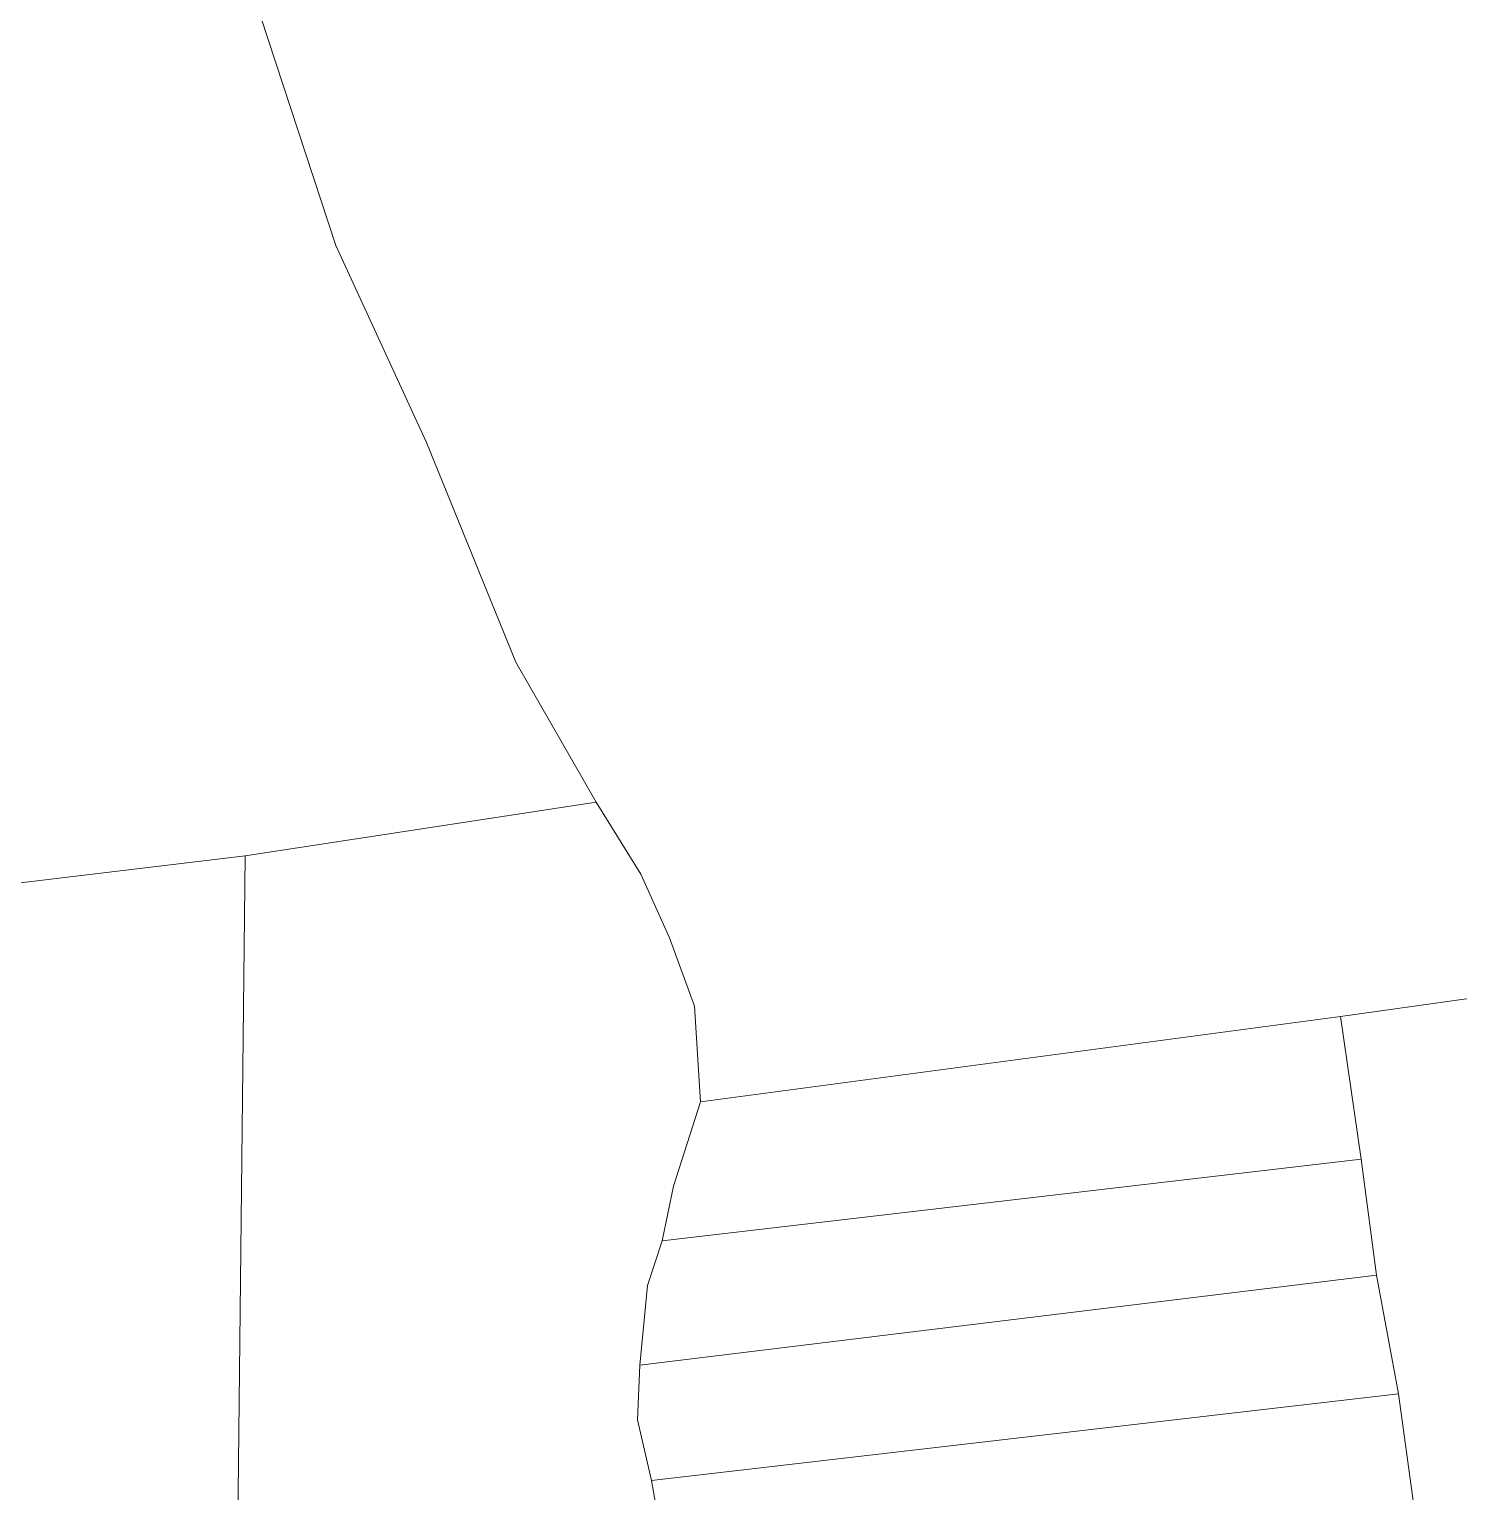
# Model space of a CAD drawing. Header units: millimetres. Extents: x 605783 to 623458, y 1302882 to 1324924.
# Drawn here: x 619213.2 to 619532, y 1321632.4 to 1321958.6 of the extents above; entities that cross this region are included whole.
import ezdxf

# ---------------------------------------------------------------- set-up
doc = ezdxf.new("R2010")
doc.units = ezdxf.units.MM
doc.layers.add('2', color=7, linetype='Continuous')
doc.layers.add('3', color=7, linetype='Continuous')

msp = doc.modelspace()

# ---------------------------------------------------------------- linework, layer by layer
at = {"layer": '2', "color": 1, "lineweight": 5}
for p, q in [((619261.39128, 1321774.30248), (619339.63028, 1321786.21248)), ((619159.68828, 1321761.97748), (619261.39128, 1321774.30248)), ((619261.39128, 1321774.30248), (619259.45628, 1321598.67148)), ((619505.62628, 1321738.42248), (619601.60028, 1321752.04148)), ((619362.93128, 1321719.39448), (619505.62628, 1321738.42248)), ((619505.62628, 1321738.42248), (619510.28628, 1321706.65548)), ((619354.38128, 1321688.37048), (619510.28628, 1321706.65548)), ((619510.28628, 1321706.65548), (619513.66128, 1321680.73348)), ((619349.37928, 1321660.65548), (619513.66128, 1321680.73348)), ((619513.66128, 1321680.73348), (619518.56128, 1321654.30448)), ((619351.99028, 1321634.98548), (619518.56128, 1321654.30448)), ((619518.56128, 1321654.30448), (619521.93128, 1321629.90648))]:
    msp.add_line(p, q, dxfattribs=at)
at = {"layer": '3', "color": 1, "lineweight": 5}
for points in [[(619263.18028, 1321966.57348), (619281.62528, 1321910.42448), (619301.81328, 1321866.48048), (619321.76228, 1321817.45148), (619339.63028, 1321786.21248)], [(619339.63028, 1321786.21248), (619349.58028, 1321770.21348), (619355.97028, 1321755.98848), (619361.60128, 1321740.74548), (619362.93128, 1321719.39448)], [(619362.93128, 1321719.39448), (619356.88728, 1321700.57548), (619354.38128, 1321688.37048)], [(619354.38128, 1321688.37048), (619351.10728, 1321678.45148), (619349.37928, 1321660.65548)], [(619349.37928, 1321660.65548), (619348.90528, 1321648.45348), (619351.99028, 1321634.98548)], [(619351.99028, 1321634.98548), (619353.79728, 1321624.82048), (619356.11728, 1321612.62248)]]:
    msp.add_lwpolyline(points, dxfattribs=at)

doc.saveas('drawing.dxf')
